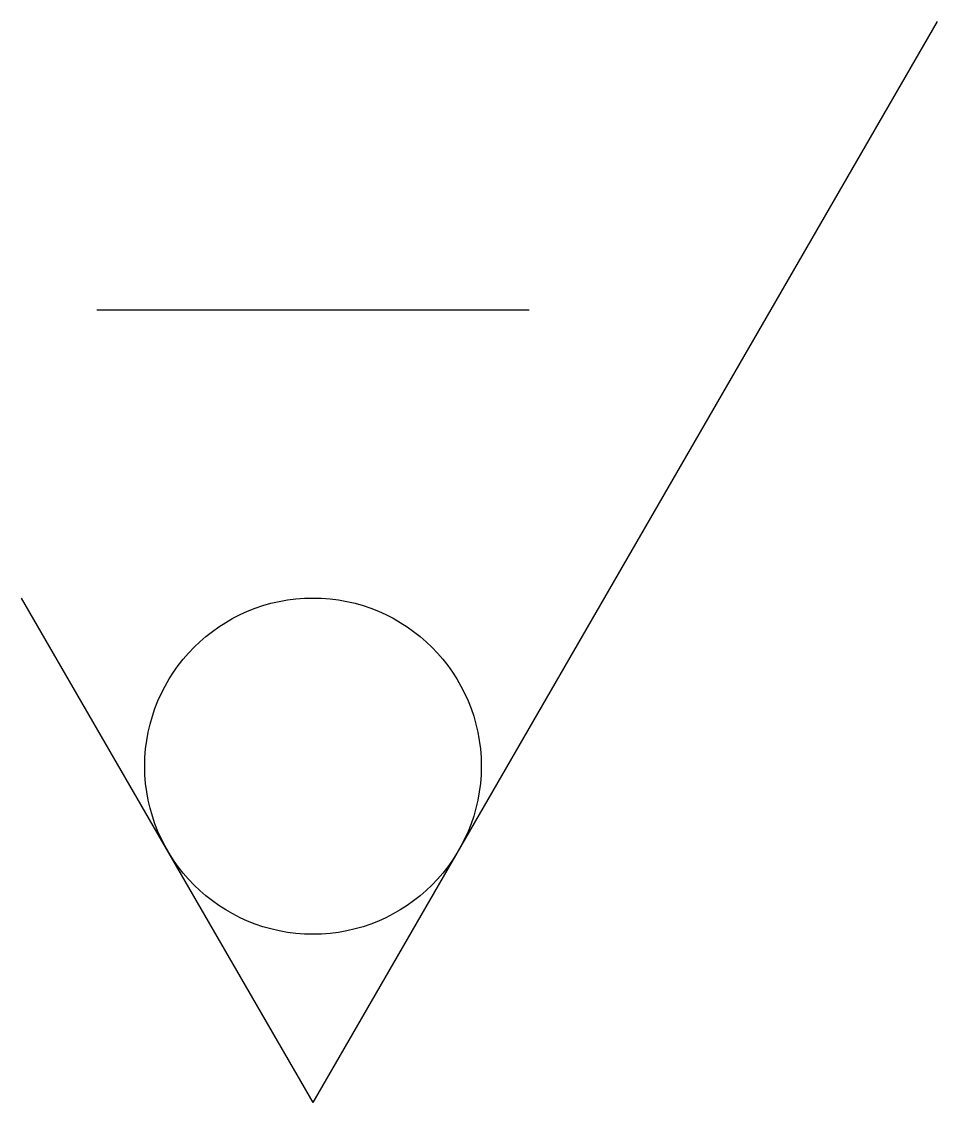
# Model space of a CAD drawing. Header units: millimetres. Extents: x -2.02 to 4.33, y 0 to 7.5.
import ezdxf

# ---------------------------------------------------------------- set-up
doc = ezdxf.new("R2010")
doc.units = ezdxf.units.MM
doc.layers.add('11-CHROP', color=21, linetype='Continuous', lineweight=25)

msp = doc.modelspace()

# ---------------------------------------------------------------- linework, layer by layer
at = {"layer": '11-CHROP'}
for p, q in [((0, 0), (4.3301, 7.5)), ((-1.5, 5.5), (1.5, 5.5)), ((0, 0), (-2.0207, 3.5))]:
    msp.add_line(p, q, dxfattribs=at)
msp.add_circle((0, 2.3333), 1.1667, dxfattribs=at)

doc.saveas('drawing.dxf')
